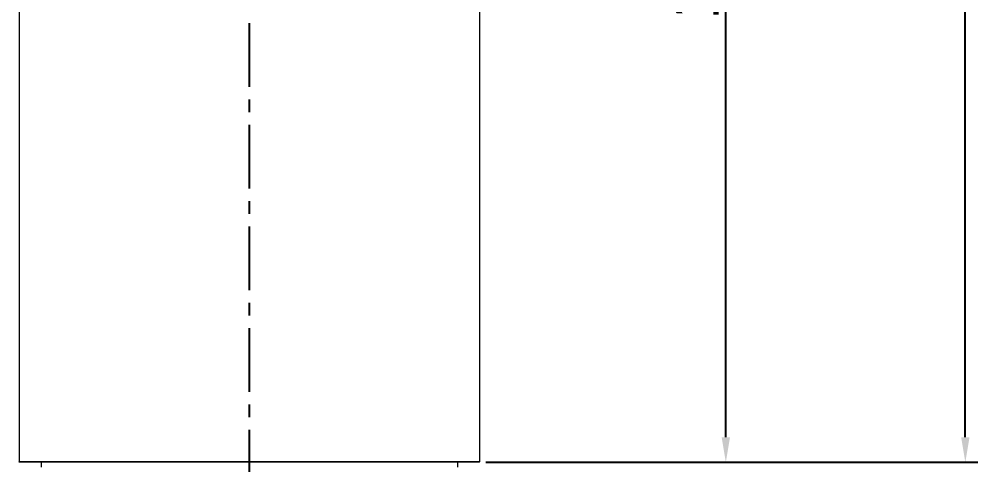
# Model space of a CAD drawing. Header units: millimetres. Extents: x 1991 to 2585, y -545 to -125.
# Drawn here: x 2343.3 to 2439, y -408.3 to -363.7 of the extents above; entities that cross this region are included whole.
import ezdxf

# ---------------------------------------------------------------- set-up
doc = ezdxf.new("R2010")
doc.units = ezdxf.units.MM
doc.header["$LTSCALE"] = 0.1
doc.linetypes.add('CENTERX2', pattern=[101.6, 63.5, -12.7, 12.7, -12.7])
doc.layers.get('0').update_dxf_attribs({"lineweight": 13})
doc.layers.add('CENTER', color=1, linetype='CENTERX2')
doc.layers.add('DIM', color=3, linetype='Continuous', lineweight=9)
doc.styles.get("Standard").update_dxf_attribs({"font": 'arial.ttf'})
doc.dimstyles.new('ISO-25', dxfattribs={"dimtxt": 2.5, "dimasz": 2.5, "dimexe": 1.25, "dimexo": 0.625, "dimtad": 1, "dimtxsty": 'Standard', "dimcen": 2.5, "dimadec": 0, "dimazin": 0, "dimtfac": 1, "dimtmove": 0, "dimatfit": 3, "dimfxl": 0, "dimarcsym": 0})

# ---------------------------------------------------------------- blocks, each defined once
blk = doc.blocks.new('*D13')
at = {"layer": 'Defpoints', "color": 0}
for p in [(2389.25, -308.015), (2413.848, -308.015), (2389.25, -408.015)]:
    blk.add_point(p, dxfattribs=at)
at = {"layer": 'DIM', "color": 3, "linetype": 'ByBlock', "lineweight": -2}
for p, q in [((2389.875, -308.015), (2415.098, -308.015)), ((2413.848, -405.515), (2413.848, -310.515)), ((2389.875, -408.015), (2415.098, -408.015))]:
    blk.add_line(p, q, dxfattribs=at)
at = {"layer": 'DIM', "color": 3}
for points in [[(2413.431, -310.515), (2414.264, -310.515), (2413.848, -308.015)], [(2413.431, -405.515), (2414.264, -405.515), (2413.848, -408.015)]]:
    blk.add_solid(points, dxfattribs=at)
at = {"layer": 'DIM', "color": 3, "insert": (2410.67, -358.015), "char_height": 5, "attachment_point": 5, "rotation": 90}
blk.add_mtext('100', dxfattribs=at)
blk = doc.blocks.new('*D14')
at = {"layer": 'Defpoints', "color": 0}
for p in [(2366.25, -268.181), (2437.775, -268.181), (2389.25, -408.015)]:
    blk.add_point(p, dxfattribs=at)
at = {"layer": 'DIM', "color": 3, "linetype": 'ByBlock', "lineweight": -2}
for p, q in [((2366.875, -268.181), (2439.025, -268.181)), ((2437.775, -405.515), (2437.775, -270.681)), ((2389.875, -408.015), (2439.025, -408.015))]:
    blk.add_line(p, q, dxfattribs=at)
at = {"layer": 'DIM', "color": 3}
for points in [[(2437.358, -270.681), (2438.192, -270.681), (2437.775, -268.181)], [(2437.358, -405.515), (2438.192, -405.515), (2437.775, -408.015)]]:
    blk.add_solid(points, dxfattribs=at)
at = {"layer": 'DIM', "color": 3, "insert": (2434.145, -338.098), "char_height": 5, "attachment_point": 5, "rotation": 90}
blk.add_mtext('139,8', dxfattribs=at)

msp = doc.modelspace()

# ---------------------------------------------------------------- linework, layer by layer
at = {"color": 7, "linetype": 'Continuous'}
for p, q in [((2343.25, -308.015), (2343.25, -407.968)), ((2389.25, -308.015), (2389.25, -407.968)), ((2343.251, -408.015), (2343.25, -407.968)), ((2389.25, -407.968), (2343.25, -407.968)), ((2389.25, -408.015), (2389.25, -407.968)), ((2389.25, -408.015), (2343.251, -408.015)), ((2345.45, -408.015), (2345.45, -408.515)), ((2387.05, -408.015), (2387.05, -408.515))]:
    msp.add_line(p, q, dxfattribs=at)
at = {"layer": 'CENTER'}
msp.add_line((2366.25, -441.609), (2366.25, -263.69), dxfattribs=at)

# ---------------------------------------------------------------- dimensions: what is measured, and where the dimension line sits
at = {"layer": 'DIM', "color": 7}
for base, p2, picture, middle in [((2437.775, -268.181), (2366.25, -268.181), '*D14', (2437.775, -338.098)), ((2413.848, -308.015), (2389.25, -308.015), '*D13', (2413.848, -358.015))]:
    dim = msp.add_linear_dim(base=base, p1=(2389.25, -408.015), p2=p2, angle=90, dimstyle='ISO-25', override={"dimtxt": 5, "dimdec": 1, "dimcen": 5, "dimclrd": 3, "dimclre": 3, "dimclrt": 3, "dimtdec": 1, "dimfxl": 1.25, "dimtfill": 1, "dimarcsym": 1}, dxfattribs=at)
    dim.commit()
    dim.dimension.update_dxf_attribs({"geometry": picture, "text_midpoint": middle, "dimtype": 160})

doc.saveas('drawing.dxf')
